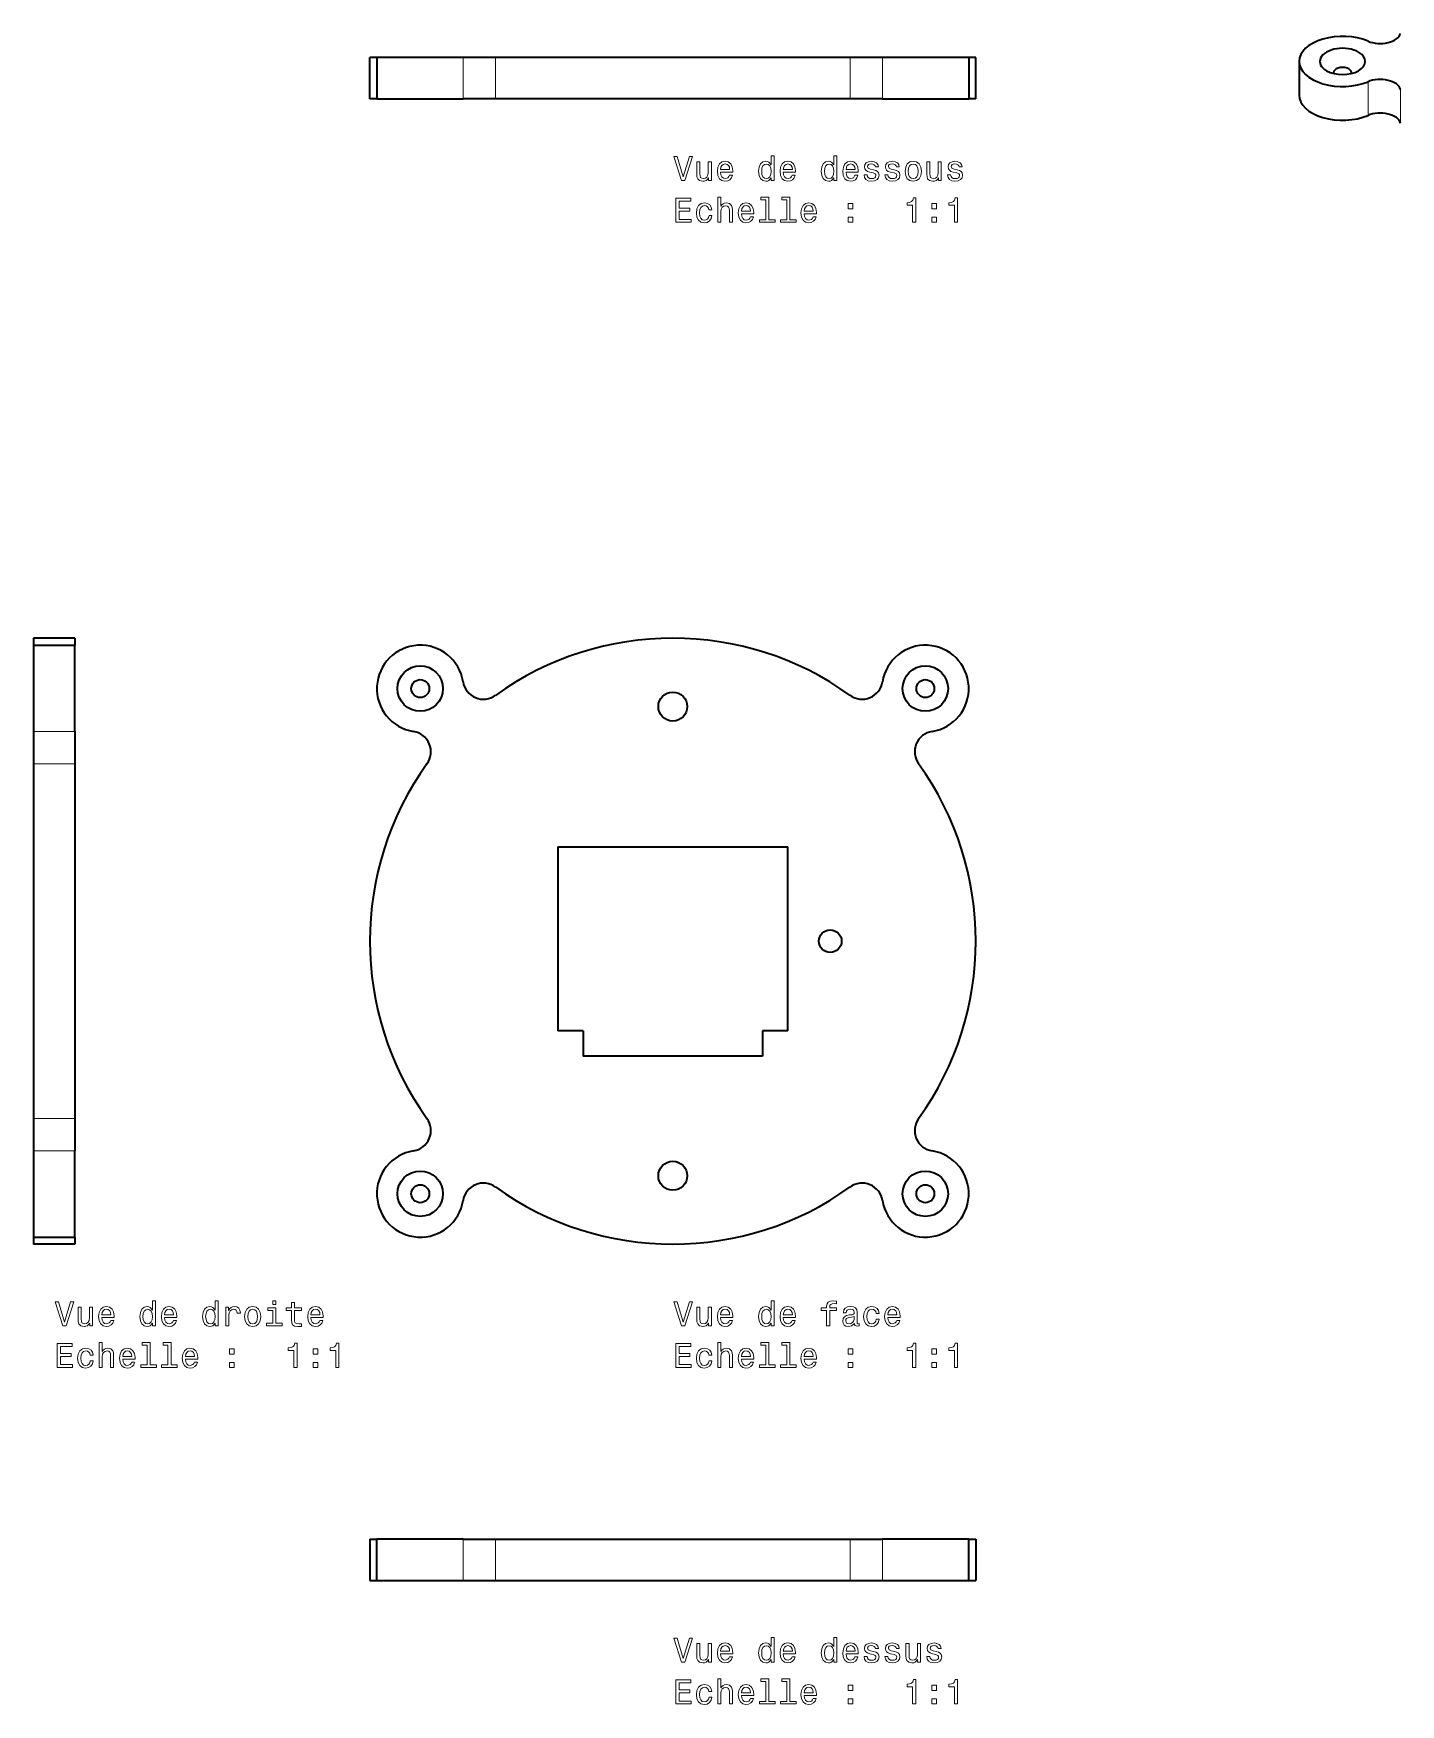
# Model space of a CAD drawing. Extents: x 502 to 938, y 310 to 582.
# Drawn here: x 501.7 to 700.2, y 309.7 to 552.3 of the extents above; entities that cross this region are included whole.
import ezdxf

# ---------------------------------------------------------------- set-up
doc = ezdxf.new("R2010")
doc.units = 0

msp = doc.modelspace()

# ---------------------------------------------------------------- linework, layer by layer
at = {"color": 7, "lineweight": 35, "ltscale": 0.025726}
for p, q in [((551.53, 548.78), (550.5, 548.78)), ((507.66, 377.53), (507.66, 376.5)), ((637.47, 333.66), (638.5, 333.66))]:
    msp.add_line(p, q, dxfattribs=at)
at = {"color": 7, "lineweight": 35, "ltscale": 0.15}
for p, q in [((550.5, 542.78), (550.5, 548.78)), ((551.53, 548.78), (551.53, 542.78)), ((637.47, 548.78), (637.47, 542.78)), ((638.5, 542.78), (638.5, 548.78)), ((507.66, 464.5), (501.66, 464.5)), ((501.66, 463.47), (507.66, 463.47)), ((501.66, 377.53), (507.66, 377.53)), ((507.66, 376.5), (501.66, 376.5)), ((550.5, 333.66), (550.5, 327.66)), ((551.53, 327.66), (551.53, 333.66)), ((637.47, 327.66), (637.47, 333.66)), ((638.5, 333.66), (638.5, 327.66))]:
    msp.add_line(p, q, dxfattribs=at)
at = {"color": 7, "lineweight": 35, "ltscale": 0.313062}
for p, q in [((564.05, 548.78), (551.53, 548.78)), ((637.47, 548.78), (624.95, 548.78)), ((551.53, 542.78), (564.05, 542.78)), ((624.95, 542.78), (637.47, 542.78)), ((501.66, 463.47), (501.66, 450.95)), ((507.66, 450.95), (507.66, 463.47)), ((501.66, 390.05), (501.66, 377.53)), ((507.66, 377.53), (507.66, 390.05)), ((564.05, 333.66), (551.53, 333.66)), ((637.47, 333.66), (624.95, 333.66)), ((551.53, 327.66), (564.05, 327.66)), ((624.95, 327.66), (637.47, 327.66))]:
    msp.add_line(p, q, dxfattribs=at)
at = {"color": 7, "lineweight": 13, "ltscale": 0.15}
for p, q in [((564.05, 542.78), (564.05, 548.78)), ((568.77, 542.78), (568.77, 548.78)), ((620.23, 548.78), (620.23, 542.78)), ((624.95, 548.78), (624.95, 542.78)), ((507.66, 450.95), (501.66, 450.95)), ((507.66, 446.23), (501.66, 446.23)), ((507.66, 394.77), (501.66, 394.77)), ((507.66, 390.05), (501.66, 390.05)), ((564.05, 327.66), (564.05, 333.66)), ((568.77, 327.66), (568.77, 333.66)), ((620.23, 333.66), (620.23, 327.66)), ((624.95, 333.66), (624.95, 327.66))]:
    msp.add_line(p, q, dxfattribs=at)
at = {"color": 7, "lineweight": 35, "ltscale": 0.117937}
for p, q in [((568.77, 548.78), (564.05, 548.78)), ((624.95, 548.78), (620.23, 548.78)), ((568.77, 542.78), (564.05, 542.78)), ((624.95, 542.78), (620.23, 542.78)), ((501.66, 450.95), (501.66, 446.23)), ((507.66, 450.95), (507.66, 446.23)), ((501.66, 394.77), (501.66, 390.05)), ((507.66, 394.77), (507.66, 390.05)), ((564.05, 333.66), (568.77, 333.66)), ((620.23, 333.66), (624.95, 333.66)), ((564.05, 327.66), (568.77, 327.66)), ((620.23, 327.66), (624.95, 327.66))]:
    msp.add_line(p, q, dxfattribs=at)
at = {"color": 7, "lineweight": 35}
for p, q in [((620.23, 548.78), (568.77, 548.78)), ((620.23, 542.78), (568.77, 542.78)), ((501.66, 446.23), (501.66, 420.5)), ((507.66, 446.23), (507.66, 420.5)), ((577.8, 434.2), (611.2, 434.2)), ((577.8, 434.2), (577.8, 407.5)), ((611.2, 407.5), (611.2, 434.2)), ((501.66, 420.5), (501.66, 394.77)), ((507.66, 420.5), (507.66, 394.77)), ((607.5, 403.8), (581.5, 403.8)), ((568.77, 333.66), (620.23, 333.66)), ((568.77, 327.66), (620.23, 327.66))]:
    msp.add_line(p, q, dxfattribs=at)
at = {"color": 7, "lineweight": 35, "ltscale": 0.025702}
for p, q in [((638.5, 548.78), (637.47, 548.78)), ((638.5, 542.78), (637.47, 542.78)), ((501.66, 464.5), (501.66, 463.47)), ((507.66, 464.5), (507.66, 463.47)), ((550.5, 333.66), (551.53, 333.66)), ((550.5, 327.66), (551.53, 327.66))]:
    msp.add_line(p, q, dxfattribs=at)
at = {"color": 7, "lineweight": 35, "ltscale": 0.122475}
msp.add_line((685.45, 548.23), (685.45, 543.33), dxfattribs=at)
at = {"color": 7, "lineweight": 13, "ltscale": 0.122475}
for p, q in [((695.45, 540.39), (695.45, 545.29)), ((700.17, 539.26), (700.17, 544.16))]:
    msp.add_line(p, q, dxfattribs=at)
at = {"color": 7, "lineweight": 35, "ltscale": 0.030038}
for p, q in [((551.7, 542.78), (550.5, 542.78)), ((501.66, 377.7), (501.66, 376.5)), ((637.3, 327.66), (638.5, 327.66))]:
    msp.add_line(p, q, dxfattribs=at)
at = {"color": 7, "lineweight": 35, "ltscale": 0.0925}
for p, q in [((581.5, 407.5), (577.8, 407.5)), ((581.5, 407.5), (581.5, 403.8)), ((611.2, 407.5), (607.5, 407.5)), ((607.5, 407.5), (607.5, 403.8))]:
    msp.add_line(p, q, dxfattribs=at)
at = {"color": 7, "lineweight": 13}
for points in [[(596.9, 534.43), (596.02, 531.45), (595.12, 534.43), (594.64, 534.43), (595.77, 530.92), (596.27, 530.92), (597.37, 534.43)], [(608.78, 531.34), (608.78, 530.92), (609.23, 530.92), (609.23, 534.54), (608.79, 534.54), (608.79, 533.22), (608.45, 533.6), (608.24, 533.69), (608.01, 533.73), (607.58, 533.63), (607.24, 533.34), (607.03, 532.89), (606.95, 532.28), (607.03, 531.67), (607.24, 531.21), (607.58, 530.92), (608.01, 530.83), (608.24, 530.86), (608.45, 530.95)], [(617.89, 531.34), (617.89, 530.92), (618.33, 530.92), (618.33, 534.54), (617.9, 534.54), (617.9, 533.22), (617.56, 533.6), (617.35, 533.69), (617.11, 533.73), (616.69, 533.63), (616.35, 533.34), (616.14, 532.89), (616.06, 532.28), (616.14, 531.67), (616.35, 531.21), (616.69, 530.92), (617.11, 530.83), (617.35, 530.86), (617.56, 530.95)], [(600.1, 533.63), (599.65, 533.63), (599.65, 532.07), (599.6, 531.7), (599.46, 531.44), (599.23, 531.28), (598.93, 531.23), (598.7, 531.27), (598.54, 531.39), (598.46, 531.6), (598.44, 531.89), (598.44, 533.63), (597.99, 533.63), (597.99, 531.85), (598.01, 531.49), (598.11, 531.19), (598.4, 530.92), (598.87, 530.83), (599.12, 530.86), (599.34, 530.95), (599.52, 531.11), (599.67, 531.34), (599.67, 530.92), (600.1, 530.92)], [(601.43, 532.15), (603.21, 532.15), (603.21, 532.35), (603.13, 532.93), (602.91, 533.37), (602.56, 533.63), (602.09, 533.73), (601.63, 533.63), (601.28, 533.34), (601.05, 532.88), (600.97, 532.28), (601.05, 531.66), (601.27, 531.2), (601.62, 530.92), (602.07, 530.83), (602.47, 530.89), (602.79, 531.06), (603.03, 531.34), (603.16, 531.7), (602.73, 531.7), (602.63, 531.5), (602.5, 531.35), (602.13, 531.22), (601.84, 531.28), (601.63, 531.46), (601.48, 531.74), (601.43, 532.13)], [(601.43, 532.52), (601.49, 532.87), (601.63, 533.13), (601.83, 533.28), (602.11, 533.34), (602.37, 533.28), (602.58, 533.13), (602.71, 532.87), (602.75, 532.52)], [(608.08, 533.33), (608.37, 533.26), (608.6, 533.06), (608.73, 532.73), (608.78, 532.28), (608.73, 531.82), (608.6, 531.49), (608.37, 531.29), (608.08, 531.22), (607.8, 531.29), (607.59, 531.49), (607.45, 531.82), (607.41, 532.28), (607.45, 532.73), (607.59, 533.06), (607.8, 533.26)], [(610.54, 532.15), (612.32, 532.15), (612.32, 532.35), (612.24, 532.93), (612.02, 533.37), (611.67, 533.63), (611.2, 533.73), (610.74, 533.63), (610.39, 533.34), (610.16, 532.88), (610.08, 532.28), (610.15, 531.66), (610.38, 531.2), (610.73, 530.92), (611.18, 530.83), (611.58, 530.89), (611.9, 531.06), (612.14, 531.34), (612.27, 531.7), (611.83, 531.7), (611.74, 531.5), (611.61, 531.35), (611.24, 531.22), (610.95, 531.28), (610.73, 531.46), (610.59, 531.74), (610.54, 532.13)], [(610.54, 532.52), (610.6, 532.87), (610.73, 533.13), (610.94, 533.28), (611.21, 533.34), (611.48, 533.28), (611.69, 533.13), (611.81, 532.87), (611.86, 532.52)], [(617.19, 533.33), (617.48, 533.26), (617.7, 533.06), (617.84, 532.73), (617.89, 532.28), (617.84, 531.82), (617.7, 531.49), (617.48, 531.29), (617.19, 531.22), (616.91, 531.29), (616.7, 531.49), (616.56, 531.82), (616.51, 532.28), (616.56, 532.73), (616.7, 533.06), (616.91, 533.26)], [(619.65, 532.15), (621.43, 532.15), (621.43, 532.35), (621.35, 532.93), (621.13, 533.37), (620.78, 533.63), (620.31, 533.73), (619.85, 533.63), (619.49, 533.34), (619.27, 532.88), (619.19, 532.28), (619.26, 531.66), (619.49, 531.2), (619.84, 530.92), (620.29, 530.83), (620.68, 530.89), (621.01, 531.06), (621.24, 531.34), (621.38, 531.7), (620.94, 531.7), (620.85, 531.5), (620.72, 531.35), (620.35, 531.22), (620.06, 531.28), (619.84, 531.46), (619.7, 531.74), (619.65, 532.13)], [(619.65, 532.52), (619.71, 532.87), (619.84, 533.13), (620.05, 533.28), (620.32, 533.34), (620.59, 533.28), (620.8, 533.13), (620.92, 532.87), (620.97, 532.52)], [(623.62, 532.5), (623.2, 532.6), (622.88, 532.72), (622.77, 532.95), (622.8, 533.12), (622.91, 533.24), (623.08, 533.32), (623.33, 533.35), (623.56, 533.32), (623.75, 533.23), (623.87, 533.09), (623.92, 532.91), (624.36, 532.91), (624.36, 532.92), (624.28, 533.25), (624.07, 533.5), (623.75, 533.67), (623.33, 533.73), (622.9, 533.67), (622.59, 533.5), (622.39, 533.25), (622.33, 532.94), (622.37, 532.64), (622.52, 532.42), (622.75, 532.27), (623.09, 532.17), (623.58, 532.05), (623.88, 531.92), (623.96, 531.82), (623.99, 531.67), (623.95, 531.48), (623.83, 531.34), (623.63, 531.25), (623.37, 531.22), (623.09, 531.25), (622.89, 531.36), (622.75, 531.53), (622.7, 531.76), (622.27, 531.76), (622.34, 531.36), (622.55, 531.07), (622.87, 530.89), (623.33, 530.83), (623.8, 530.89), (624.15, 531.07), (624.36, 531.35), (624.44, 531.72), (624.38, 532.04), (624.22, 532.25), (623.97, 532.39)], [(626.66, 532.5), (626.23, 532.6), (625.91, 532.72), (625.81, 532.95), (625.84, 533.12), (625.94, 533.24), (626.12, 533.32), (626.36, 533.35), (626.6, 533.32), (626.79, 533.23), (626.91, 533.09), (626.96, 532.91), (627.39, 532.91), (627.39, 532.92), (627.32, 533.25), (627.11, 533.5), (626.79, 533.67), (626.36, 533.73), (625.93, 533.67), (625.62, 533.5), (625.43, 533.25), (625.36, 532.94), (625.41, 532.64), (625.55, 532.42), (625.78, 532.27), (626.12, 532.17), (626.62, 532.05), (626.92, 531.92), (627, 531.82), (627.03, 531.67), (626.98, 531.48), (626.86, 531.34), (626.67, 531.25), (626.4, 531.22), (626.13, 531.25), (625.92, 531.36), (625.79, 531.53), (625.73, 531.76), (625.3, 531.76), (625.37, 531.36), (625.58, 531.07), (625.91, 530.89), (626.36, 530.83), (626.84, 530.89), (627.19, 531.07), (627.4, 531.35), (627.47, 531.72), (627.42, 532.04), (627.26, 532.25), (627, 532.39)], [(628.24, 532.27), (628.32, 531.66), (628.55, 531.2), (628.92, 530.92), (629.41, 530.83), (629.9, 530.92), (630.27, 531.2), (630.5, 531.65), (630.59, 532.27), (630.5, 532.89), (630.27, 533.35), (629.9, 533.63), (629.41, 533.73), (628.92, 533.63), (628.55, 533.34), (628.32, 532.89)], [(628.69, 532.28), (628.74, 532.73), (628.88, 533.06), (629.11, 533.26), (629.41, 533.33), (629.72, 533.26), (629.94, 533.07), (630.09, 532.73), (630.14, 532.28), (630.09, 531.82), (629.94, 531.49), (629.72, 531.29), (629.41, 531.22), (629.11, 531.29), (628.88, 531.49), (628.74, 531.82)], [(633.49, 533.63), (633.05, 533.63), (633.05, 532.07), (633, 531.7), (632.85, 531.44), (632.63, 531.28), (632.33, 531.23), (632.09, 531.27), (631.94, 531.39), (631.86, 531.6), (631.84, 531.89), (631.84, 533.63), (631.39, 533.63), (631.39, 531.85), (631.41, 531.49), (631.5, 531.19), (631.79, 530.92), (632.26, 530.83), (632.52, 530.86), (632.73, 530.95), (632.92, 531.11), (633.07, 531.34), (633.07, 530.92), (633.49, 530.92)], [(635.77, 532.5), (635.34, 532.6), (635.02, 532.72), (634.92, 532.95), (634.95, 533.12), (635.05, 533.24), (635.22, 533.32), (635.47, 533.35), (635.71, 533.32), (635.89, 533.23), (636.02, 533.09), (636.07, 532.91), (636.5, 532.91), (636.5, 532.92), (636.42, 533.25), (636.22, 533.5), (635.89, 533.67), (635.47, 533.73), (635.04, 533.67), (634.73, 533.5), (634.53, 533.25), (634.47, 532.94), (634.52, 532.64), (634.66, 532.42), (634.89, 532.27), (635.23, 532.17), (635.72, 532.05), (636.03, 531.92), (636.11, 531.82), (636.14, 531.67), (636.09, 531.48), (635.97, 531.34), (635.77, 531.25), (635.51, 531.22), (635.23, 531.25), (635.03, 531.36), (634.9, 531.53), (634.84, 531.76), (634.41, 531.76), (634.48, 531.36), (634.69, 531.07), (635.02, 530.89), (635.47, 530.83), (635.95, 530.89), (636.29, 531.07), (636.51, 531.35), (636.58, 531.72), (636.53, 532.04), (636.37, 532.25), (636.11, 532.39)], [(594.96, 524.88), (597.18, 524.88), (597.18, 525.3), (595.42, 525.3), (595.42, 526.48), (596.99, 526.48), (596.99, 526.9), (595.42, 526.9), (595.42, 527.95), (597.14, 527.95), (597.14, 528.38), (594.96, 528.38)], [(599.73, 526.69), (600.17, 526.69), (600.08, 527.09), (599.87, 527.41), (599.53, 527.6), (599.09, 527.68), (598.61, 527.58), (598.24, 527.3), (598.01, 526.84), (597.92, 526.22), (598, 525.61), (598.23, 525.16), (598.59, 524.88), (599.07, 524.78), (599.51, 524.85), (599.85, 525.07), (600.08, 525.4), (600.18, 525.84), (599.76, 525.84), (599.68, 525.56), (599.54, 525.35), (599.34, 525.22), (599.09, 525.18), (598.78, 525.24), (598.56, 525.45), (598.42, 525.77), (598.38, 526.24), (598.42, 526.69), (598.56, 527.02), (598.79, 527.22), (599.09, 527.29), (599.35, 527.25), (599.55, 527.13), (599.68, 526.94)], [(601.05, 524.88), (601.49, 524.88), (601.49, 526.44), (601.54, 526.8), (601.68, 527.06), (601.91, 527.22), (602.21, 527.28), (602.45, 527.23), (602.6, 527.09), (602.68, 526.87), (602.71, 526.56), (602.71, 524.88), (603.15, 524.88), (603.15, 526.66), (603.13, 527.01), (603.04, 527.31), (602.74, 527.58), (602.28, 527.68), (602.02, 527.64), (601.81, 527.55), (601.63, 527.4), (601.49, 527.19), (601.49, 528.5), (601.05, 528.5)], [(604.47, 526.1), (606.25, 526.1), (606.25, 526.31), (606.17, 526.89), (605.95, 527.32), (605.6, 527.58), (605.13, 527.68), (604.67, 527.58), (604.31, 527.3), (604.09, 526.84), (604.01, 526.23), (604.08, 525.61), (604.31, 525.16), (604.66, 524.88), (605.11, 524.78), (605.5, 524.84), (605.83, 525.02), (606.06, 525.29), (606.2, 525.65), (605.76, 525.65), (605.67, 525.45), (605.54, 525.3), (605.17, 525.18), (604.88, 525.23), (604.66, 525.41), (604.52, 525.7), (604.47, 526.09)], [(604.47, 526.47), (604.53, 526.82), (604.66, 527.08), (604.87, 527.24), (605.14, 527.29), (605.41, 527.24), (605.62, 527.08), (605.74, 526.82), (605.79, 526.47)], [(608, 528.12), (608, 525.25), (607.09, 525.25), (607.09, 524.88), (609.35, 524.88), (609.35, 525.25), (608.44, 525.25), (608.44, 528.5), (607.3, 528.5), (607.3, 528.12)], [(611.04, 528.12), (611.04, 525.25), (610.12, 525.25), (610.12, 524.88), (612.39, 524.88), (612.39, 525.25), (611.48, 525.25), (611.48, 528.5), (610.34, 528.5), (610.34, 528.12)], [(613.58, 526.1), (615.35, 526.1), (615.36, 526.31), (615.28, 526.89), (615.06, 527.32), (614.7, 527.58), (614.23, 527.68), (613.78, 527.58), (613.42, 527.3), (613.2, 526.84), (613.11, 526.23), (613.19, 525.61), (613.42, 525.16), (613.77, 524.88), (614.22, 524.78), (614.61, 524.84), (614.94, 525.02), (615.17, 525.29), (615.31, 525.65), (614.87, 525.65), (614.78, 525.45), (614.65, 525.3), (614.27, 525.18), (613.99, 525.23), (613.77, 525.41), (613.63, 525.7), (613.58, 526.09)], [(613.58, 526.47), (613.63, 526.82), (613.77, 527.08), (613.98, 527.24), (614.25, 527.29), (614.52, 527.24), (614.72, 527.08), (614.85, 526.82), (614.89, 526.47)], [(619.96, 526.83), (620.65, 526.83), (620.65, 527.58), (619.96, 527.58)], [(629.32, 524.88), (629.78, 524.88), (629.78, 528.4), (629.44, 528.4), (629.35, 528.09), (629.17, 527.89), (628.89, 527.76), (628.51, 527.72), (628.51, 527.37), (629.32, 527.37)], [(632.1, 526.83), (632.8, 526.83), (632.8, 527.58), (632.1, 527.58)], [(635.4, 524.88), (635.85, 524.88), (635.85, 528.4), (635.51, 528.4), (635.42, 528.09), (635.24, 527.89), (634.96, 527.76), (634.58, 527.72), (634.58, 527.37), (635.4, 527.37)], [(619.96, 524.88), (620.65, 524.88), (620.65, 525.63), (619.96, 525.63)], [(632.1, 524.88), (632.8, 524.88), (632.8, 525.63), (632.1, 525.63)], [(507.06, 368.15), (506.18, 365.17), (505.28, 368.15), (504.8, 368.15), (505.93, 364.64), (506.43, 364.64), (507.53, 368.15)], [(510.26, 367.35), (509.81, 367.35), (509.81, 365.79), (509.76, 365.43), (509.62, 365.16), (509.39, 365), (509.09, 364.95), (508.86, 364.99), (508.7, 365.11), (508.62, 365.32), (508.6, 365.61), (508.6, 367.35), (508.15, 367.35), (508.15, 365.57), (508.17, 365.21), (508.27, 364.92), (508.56, 364.64), (509.03, 364.55), (509.28, 364.58), (509.5, 364.67), (509.68, 364.83), (509.83, 365.06), (509.83, 364.64), (510.26, 364.64)], [(511.59, 365.87), (513.37, 365.87), (513.37, 366.08), (513.29, 366.66), (513.07, 367.09), (512.72, 367.35), (512.25, 367.45), (511.79, 367.35), (511.44, 367.06), (511.21, 366.61), (511.13, 366), (511.21, 365.38), (511.43, 364.93), (511.78, 364.64), (512.23, 364.55), (512.63, 364.61), (512.95, 364.78), (513.19, 365.06), (513.32, 365.42), (512.89, 365.42), (512.79, 365.22), (512.66, 365.07), (512.29, 364.95), (512, 365), (511.79, 365.18), (511.64, 365.47), (511.59, 365.85)], [(511.59, 366.24), (511.65, 366.59), (511.79, 366.85), (511.99, 367), (512.27, 367.06), (512.53, 367), (512.74, 366.85), (512.87, 366.59), (512.91, 366.24)], [(518.94, 365.06), (518.94, 364.64), (519.39, 364.64), (519.39, 368.26), (518.95, 368.26), (518.95, 366.94), (518.61, 367.32), (518.4, 367.41), (518.17, 367.45), (517.74, 367.35), (517.4, 367.06), (517.19, 366.61), (517.11, 366), (517.19, 365.39), (517.4, 364.93), (517.74, 364.64), (518.17, 364.55), (518.4, 364.58), (518.61, 364.67)], [(518.24, 367.05), (518.53, 366.98), (518.76, 366.78), (518.89, 366.45), (518.94, 366), (518.89, 365.54), (518.76, 365.21), (518.53, 365.01), (518.24, 364.95), (517.96, 365.01), (517.75, 365.21), (517.61, 365.55), (517.57, 366), (517.61, 366.45), (517.75, 366.78), (517.96, 366.98)], [(520.7, 365.87), (522.48, 365.87), (522.48, 366.08), (522.4, 366.66), (522.18, 367.09), (521.83, 367.35), (521.36, 367.45), (520.9, 367.35), (520.55, 367.06), (520.32, 366.61), (520.24, 366), (520.31, 365.38), (520.54, 364.93), (520.89, 364.64), (521.34, 364.55), (521.74, 364.61), (522.06, 364.78), (522.3, 365.06), (522.43, 365.42), (521.99, 365.42), (521.9, 365.22), (521.77, 365.07), (521.4, 364.95), (521.11, 365), (520.89, 365.18), (520.75, 365.47), (520.7, 365.85)], [(520.7, 366.24), (520.76, 366.59), (520.89, 366.85), (521.1, 367), (521.37, 367.06), (521.64, 367), (521.85, 366.85), (521.97, 366.59), (522.02, 366.24)], [(528.05, 365.06), (528.05, 364.64), (528.49, 364.64), (528.49, 368.26), (528.06, 368.26), (528.06, 366.94), (527.72, 367.32), (527.51, 367.41), (527.27, 367.45), (526.85, 367.35), (526.51, 367.06), (526.3, 366.61), (526.22, 366), (526.3, 365.39), (526.51, 364.93), (526.85, 364.64), (527.27, 364.55), (527.51, 364.58), (527.72, 364.67)], [(527.35, 367.05), (527.64, 366.98), (527.86, 366.78), (527.99, 366.45), (528.05, 366), (527.99, 365.54), (527.86, 365.21), (527.64, 365.01), (527.35, 364.95), (527.07, 365.01), (526.86, 365.21), (526.72, 365.55), (526.67, 366), (526.72, 366.45), (526.86, 366.78), (527.07, 366.98)], [(529.59, 364.64), (530.03, 364.64), (530.03, 366.19), (530.08, 366.56), (530.21, 366.83), (530.44, 366.99), (530.73, 367.05), (530.96, 367.01), (531.12, 366.91), (531.22, 366.74), (531.26, 366.51), (531.71, 366.51), (531.65, 366.92), (531.48, 367.21), (531.2, 367.39), (530.82, 367.45), (530.57, 367.41), (530.35, 367.31), (530.15, 367.13), (529.99, 366.9), (529.99, 367.35), (529.59, 367.35)], [(532.33, 365.99), (532.41, 365.38), (532.64, 364.93), (533.01, 364.64), (533.5, 364.55), (533.99, 364.64), (534.36, 364.92), (534.59, 365.37), (534.68, 365.99), (534.59, 366.61), (534.36, 367.07), (533.99, 367.35), (533.5, 367.45), (533.01, 367.35), (532.64, 367.06), (532.41, 366.61)], [(532.78, 366), (532.83, 366.45), (532.97, 366.78), (533.19, 366.98), (533.5, 367.05), (533.8, 366.98), (534.03, 366.79), (534.17, 366.45), (534.22, 366), (534.17, 365.54), (534.03, 365.21), (533.8, 365.01), (533.5, 364.94), (533.19, 365.01), (532.97, 365.21), (532.83, 365.54)], [(536.85, 365.02), (536.85, 367.26), (535.71, 367.26), (535.71, 366.88), (536.41, 366.88), (536.41, 365.02), (535.5, 365.02), (535.5, 364.64), (537.77, 364.64), (537.77, 365.02)], [(536.87, 368.26), (536.4, 368.26), (536.4, 367.76), (536.87, 367.76)], [(539.13, 366.88), (539.13, 365.53), (539.16, 365.09), (539.3, 364.78), (539.58, 364.61), (540.06, 364.55), (540.58, 364.57), (540.58, 364.96), (540.2, 364.93), (539.85, 364.97), (539.67, 365.09), (539.58, 365.3), (539.57, 365.6), (539.57, 366.88), (540.58, 366.88), (540.58, 367.26), (539.57, 367.26), (539.57, 368.05), (539.13, 368.05), (539.13, 367.26), (538.36, 367.26), (538.36, 366.88)], [(541.95, 365.87), (543.73, 365.87), (543.73, 366.08), (543.65, 366.66), (543.43, 367.09), (543.08, 367.35), (542.61, 367.45), (542.15, 367.35), (541.8, 367.06), (541.57, 366.61), (541.49, 366), (541.57, 365.38), (541.79, 364.93), (542.14, 364.64), (542.6, 364.55), (542.99, 364.61), (543.31, 364.78), (543.55, 365.06), (543.68, 365.42), (543.25, 365.42), (543.15, 365.22), (543.02, 365.07), (542.65, 364.95), (542.36, 365), (542.15, 365.18), (542.01, 365.47), (541.95, 365.85)], [(541.95, 366.24), (542.01, 366.59), (542.15, 366.85), (542.35, 367), (542.63, 367.06), (542.89, 367), (543.1, 366.85), (543.23, 366.59), (543.27, 366.24)], [(596.9, 368.15), (596.02, 365.17), (595.12, 368.15), (594.64, 368.15), (595.77, 364.64), (596.27, 364.64), (597.37, 368.15)], [(600.1, 367.35), (599.65, 367.35), (599.65, 365.79), (599.6, 365.43), (599.46, 365.16), (599.23, 365), (598.93, 364.95), (598.7, 364.99), (598.54, 365.11), (598.46, 365.32), (598.44, 365.61), (598.44, 367.35), (597.99, 367.35), (597.99, 365.57), (598.01, 365.21), (598.11, 364.92), (598.4, 364.64), (598.87, 364.55), (599.12, 364.58), (599.34, 364.67), (599.52, 364.83), (599.67, 365.06), (599.67, 364.64), (600.1, 364.64)], [(601.43, 365.87), (603.21, 365.87), (603.21, 366.08), (603.13, 366.66), (602.91, 367.09), (602.56, 367.35), (602.09, 367.45), (601.63, 367.35), (601.28, 367.06), (601.05, 366.61), (600.97, 366), (601.05, 365.38), (601.27, 364.93), (601.62, 364.64), (602.07, 364.55), (602.47, 364.61), (602.79, 364.78), (603.03, 365.06), (603.16, 365.42), (602.73, 365.42), (602.63, 365.22), (602.5, 365.07), (602.13, 364.95), (601.84, 365), (601.63, 365.18), (601.48, 365.47), (601.43, 365.85)], [(601.43, 366.24), (601.49, 366.59), (601.63, 366.85), (601.83, 367), (602.11, 367.06), (602.37, 367), (602.58, 366.85), (602.71, 366.59), (602.75, 366.24)], [(608.78, 365.06), (608.78, 364.64), (609.23, 364.64), (609.23, 368.26), (608.79, 368.26), (608.79, 366.94), (608.45, 367.32), (608.24, 367.41), (608.01, 367.45), (607.58, 367.35), (607.24, 367.06), (607.03, 366.61), (606.95, 366), (607.03, 365.39), (607.24, 364.93), (607.58, 364.64), (608.01, 364.55), (608.24, 364.58), (608.45, 364.67)], [(608.08, 367.05), (608.37, 366.98), (608.6, 366.78), (608.73, 366.45), (608.78, 366), (608.73, 365.54), (608.6, 365.21), (608.37, 365.01), (608.08, 364.95), (607.8, 365.01), (607.59, 365.21), (607.45, 365.55), (607.41, 366), (607.45, 366.45), (607.59, 366.78), (607.8, 366.98)], [(610.54, 365.87), (612.32, 365.87), (612.32, 366.08), (612.24, 366.66), (612.02, 367.09), (611.67, 367.35), (611.2, 367.45), (610.74, 367.35), (610.39, 367.06), (610.16, 366.61), (610.08, 366), (610.15, 365.38), (610.38, 364.93), (610.73, 364.64), (611.18, 364.55), (611.58, 364.61), (611.9, 364.78), (612.14, 365.06), (612.27, 365.42), (611.83, 365.42), (611.74, 365.22), (611.61, 365.07), (611.24, 364.95), (610.95, 365), (610.73, 365.18), (610.59, 365.47), (610.54, 365.85)], [(610.54, 366.24), (610.6, 366.59), (610.73, 366.85), (610.94, 367), (611.21, 367.06), (611.48, 367), (611.69, 366.85), (611.81, 366.59), (611.86, 366.24)], [(616.84, 366.88), (616.84, 364.64), (617.29, 364.64), (617.29, 366.88), (618.29, 366.88), (618.29, 367.26), (617.29, 367.26), (617.29, 367.43), (617.32, 367.63), (617.44, 367.77), (617.63, 367.85), (617.92, 367.88), (618.29, 367.86), (618.29, 368.24), (617.81, 368.26), (617.38, 368.22), (617.08, 368.08), (616.9, 367.85), (616.84, 367.51), (616.84, 367.26), (616.03, 367.26), (616.03, 366.88)], [(620.87, 365), (620.87, 364.98), (620.9, 364.81), (620.97, 364.69), (621.29, 364.59), (621.54, 364.63), (621.54, 364.98), (621.43, 364.96), (621.29, 365.03), (621.26, 365.23), (621.26, 366.63), (621.2, 366.99), (621.03, 367.24), (620.72, 367.39), (620.29, 367.45), (619.86, 367.39), (619.55, 367.22), (619.35, 366.95), (619.29, 366.6), (619.29, 366.56), (619.69, 366.56), (619.72, 366.78), (619.83, 366.93), (620.01, 367.02), (620.27, 367.05), (620.52, 367.03), (620.69, 366.95), (620.8, 366.82), (620.84, 366.64), (620.82, 366.43), (620.73, 366.32), (620.53, 366.27), (620.15, 366.23), (619.72, 366.14), (619.41, 365.98), (619.23, 365.73), (619.18, 365.35), (619.23, 365.02), (619.38, 364.77), (619.64, 364.62), (619.98, 364.56), (620.45, 364.67)], [(624.02, 366.45), (624.46, 366.45), (624.37, 366.86), (624.15, 367.18), (623.82, 367.37), (623.38, 367.45), (622.89, 367.35), (622.53, 367.06), (622.29, 366.61), (622.21, 365.99), (622.29, 365.38), (622.52, 364.93), (622.87, 364.64), (623.36, 364.55), (623.8, 364.62), (624.13, 364.84), (624.37, 365.17), (624.47, 365.61), (624.04, 365.61), (623.97, 365.33), (623.83, 365.12), (623.62, 364.99), (623.38, 364.95), (623.07, 365.01), (622.85, 365.21), (622.71, 365.54), (622.67, 366.01), (622.71, 366.46), (622.85, 366.79), (623.08, 366.99), (623.38, 367.06), (623.64, 367.01), (623.84, 366.9), (623.97, 366.71)], [(625.72, 365.87), (627.5, 365.87), (627.5, 366.08), (627.42, 366.66), (627.2, 367.09), (626.85, 367.35), (626.38, 367.45), (625.92, 367.35), (625.57, 367.06), (625.34, 366.61), (625.26, 366), (625.33, 365.38), (625.56, 364.93), (625.91, 364.64), (626.36, 364.55), (626.76, 364.61), (627.08, 364.78), (627.32, 365.06), (627.45, 365.42), (627.01, 365.42), (626.92, 365.22), (626.79, 365.07), (626.42, 364.95), (626.13, 365), (625.91, 365.18), (625.77, 365.47), (625.72, 365.85)], [(625.72, 366.24), (625.78, 366.59), (625.91, 366.85), (626.12, 367), (626.39, 367.06), (626.66, 367), (626.87, 366.85), (626.99, 366.59), (627.04, 366.24)], [(620.82, 365.59), (620.76, 365.33), (620.6, 365.13), (620.36, 365), (620.06, 364.95), (619.87, 364.98), (619.73, 365.06), (619.65, 365.2), (619.62, 365.39), (619.64, 365.57), (619.72, 365.7), (620.04, 365.84), (620.45, 365.9), (620.82, 366.02)], [(505.12, 358.6), (507.34, 358.6), (507.34, 359.02), (505.58, 359.02), (505.58, 360.21), (507.15, 360.21), (507.15, 360.62), (505.58, 360.62), (505.58, 361.67), (507.3, 361.67), (507.3, 362.1), (505.12, 362.1)], [(511.21, 358.6), (511.65, 358.6), (511.65, 360.16), (511.7, 360.52), (511.84, 360.78), (512.07, 360.94), (512.37, 361), (512.61, 360.95), (512.76, 360.82), (512.84, 360.59), (512.87, 360.29), (512.87, 358.6), (513.31, 358.6), (513.31, 360.38), (513.29, 360.73), (513.2, 361.03), (512.9, 361.3), (512.44, 361.4), (512.18, 361.37), (511.97, 361.27), (511.79, 361.12), (511.65, 360.91), (511.65, 362.22), (511.21, 362.22)], [(518.16, 361.84), (518.16, 358.97), (517.25, 358.97), (517.25, 358.6), (519.51, 358.6), (519.51, 358.97), (518.6, 358.97), (518.6, 362.22), (517.46, 362.22), (517.46, 361.84)], [(521.2, 361.84), (521.2, 358.97), (520.28, 358.97), (520.28, 358.6), (522.55, 358.6), (522.55, 358.97), (521.64, 358.97), (521.64, 362.22), (520.5, 362.22), (520.5, 361.84)], [(539.48, 358.6), (539.94, 358.6), (539.94, 362.12), (539.6, 362.12), (539.51, 361.81), (539.33, 361.61), (539.05, 361.49), (538.67, 361.45), (538.67, 361.09), (539.48, 361.09)], [(545.56, 358.6), (546.01, 358.6), (546.01, 362.12), (545.67, 362.12), (545.58, 361.81), (545.4, 361.61), (545.12, 361.49), (544.74, 361.45), (544.74, 361.09), (545.56, 361.09)], [(594.96, 358.6), (597.18, 358.6), (597.18, 359.02), (595.42, 359.02), (595.42, 360.21), (596.99, 360.21), (596.99, 360.62), (595.42, 360.62), (595.42, 361.67), (597.14, 361.67), (597.14, 362.1), (594.96, 362.1)], [(601.05, 358.6), (601.49, 358.6), (601.49, 360.16), (601.54, 360.52), (601.68, 360.78), (601.91, 360.94), (602.21, 361), (602.45, 360.95), (602.6, 360.82), (602.68, 360.59), (602.71, 360.29), (602.71, 358.6), (603.15, 358.6), (603.15, 360.38), (603.13, 360.73), (603.04, 361.03), (602.74, 361.3), (602.28, 361.4), (602.02, 361.37), (601.81, 361.27), (601.63, 361.12), (601.49, 360.91), (601.49, 362.22), (601.05, 362.22)], [(608, 361.84), (608, 358.97), (607.09, 358.97), (607.09, 358.6), (609.35, 358.6), (609.35, 358.97), (608.44, 358.97), (608.44, 362.22), (607.3, 362.22), (607.3, 361.84)], [(611.04, 361.84), (611.04, 358.97), (610.12, 358.97), (610.12, 358.6), (612.39, 358.6), (612.39, 358.97), (611.48, 358.97), (611.48, 362.22), (610.34, 362.22), (610.34, 361.84)], [(629.32, 358.6), (629.78, 358.6), (629.78, 362.12), (629.44, 362.12), (629.35, 361.81), (629.17, 361.61), (628.89, 361.49), (628.51, 361.45), (628.51, 361.09), (629.32, 361.09)], [(635.4, 358.6), (635.85, 358.6), (635.85, 362.12), (635.51, 362.12), (635.42, 361.81), (635.24, 361.61), (634.96, 361.49), (634.58, 361.45), (634.58, 361.09), (635.4, 361.09)], [(509.89, 360.41), (510.33, 360.41), (510.24, 360.81), (510.03, 361.13), (509.69, 361.32), (509.25, 361.4), (508.77, 361.3), (508.4, 361.02), (508.17, 360.56), (508.08, 359.94), (508.16, 359.33), (508.39, 358.88), (508.75, 358.6), (509.23, 358.5), (509.67, 358.58), (510.01, 358.79), (510.24, 359.12), (510.34, 359.56), (509.92, 359.56), (509.84, 359.28), (509.7, 359.07), (509.5, 358.94), (509.25, 358.9), (508.94, 358.96), (508.72, 359.17), (508.58, 359.49), (508.54, 359.96), (508.58, 360.41), (508.72, 360.74), (508.95, 360.94), (509.25, 361.01), (509.51, 360.97), (509.71, 360.85), (509.84, 360.66)], [(514.63, 359.82), (516.41, 359.82), (516.41, 360.03), (516.33, 360.61), (516.11, 361.04), (515.76, 361.3), (515.29, 361.4), (514.83, 361.3), (514.47, 361.02), (514.25, 360.56), (514.17, 359.95), (514.24, 359.33), (514.47, 358.88), (514.82, 358.6), (515.27, 358.5), (515.66, 358.57), (515.99, 358.74), (516.22, 359.01), (516.36, 359.37), (515.92, 359.37), (515.83, 359.17), (515.7, 359.02), (515.33, 358.9), (515.04, 358.95), (514.82, 359.13), (514.68, 359.42), (514.63, 359.81)], [(514.63, 360.2), (514.69, 360.54), (514.82, 360.8), (515.03, 360.96), (515.3, 361.01), (515.57, 360.96), (515.78, 360.8), (515.9, 360.54), (515.95, 360.2)], [(523.74, 359.82), (525.51, 359.82), (525.52, 360.03), (525.44, 360.61), (525.22, 361.04), (524.86, 361.3), (524.39, 361.4), (523.94, 361.3), (523.58, 361.02), (523.36, 360.56), (523.27, 359.95), (523.35, 359.33), (523.58, 358.88), (523.93, 358.6), (524.38, 358.5), (524.77, 358.57), (525.1, 358.74), (525.33, 359.01), (525.47, 359.37), (525.03, 359.37), (524.94, 359.17), (524.81, 359.02), (524.43, 358.9), (524.15, 358.95), (523.93, 359.13), (523.79, 359.42), (523.74, 359.81)], [(523.74, 360.2), (523.79, 360.54), (523.93, 360.8), (524.14, 360.96), (524.41, 361.01), (524.68, 360.96), (524.88, 360.8), (525.01, 360.54), (525.05, 360.2)], [(530.12, 360.55), (530.81, 360.55), (530.81, 361.3), (530.12, 361.3)], [(530.12, 358.6), (530.81, 358.6), (530.81, 359.35), (530.12, 359.35)], [(542.26, 360.55), (542.96, 360.55), (542.96, 361.3), (542.26, 361.3)], [(542.26, 358.6), (542.96, 358.6), (542.96, 359.35), (542.26, 359.35)], [(599.73, 360.41), (600.17, 360.41), (600.08, 360.81), (599.87, 361.13), (599.53, 361.32), (599.09, 361.4), (598.61, 361.3), (598.24, 361.02), (598.01, 360.56), (597.92, 359.94), (598, 359.33), (598.23, 358.88), (598.59, 358.6), (599.07, 358.5), (599.51, 358.58), (599.85, 358.79), (600.08, 359.12), (600.18, 359.56), (599.76, 359.56), (599.68, 359.28), (599.54, 359.07), (599.34, 358.94), (599.09, 358.9), (598.78, 358.96), (598.56, 359.17), (598.42, 359.49), (598.38, 359.96), (598.42, 360.41), (598.56, 360.74), (598.79, 360.94), (599.09, 361.01), (599.35, 360.97), (599.55, 360.85), (599.68, 360.66)], [(604.47, 359.82), (606.25, 359.82), (606.25, 360.03), (606.17, 360.61), (605.95, 361.04), (605.6, 361.3), (605.13, 361.4), (604.67, 361.3), (604.31, 361.02), (604.09, 360.56), (604.01, 359.95), (604.08, 359.33), (604.31, 358.88), (604.66, 358.6), (605.11, 358.5), (605.5, 358.57), (605.83, 358.74), (606.06, 359.01), (606.2, 359.37), (605.76, 359.37), (605.67, 359.17), (605.54, 359.02), (605.17, 358.9), (604.88, 358.95), (604.66, 359.13), (604.52, 359.42), (604.47, 359.81)], [(604.47, 360.2), (604.53, 360.54), (604.66, 360.8), (604.87, 360.96), (605.14, 361.01), (605.41, 360.96), (605.62, 360.8), (605.74, 360.54), (605.79, 360.2)], [(613.58, 359.82), (615.35, 359.82), (615.36, 360.03), (615.28, 360.61), (615.06, 361.04), (614.7, 361.3), (614.23, 361.4), (613.78, 361.3), (613.42, 361.02), (613.2, 360.56), (613.11, 359.95), (613.19, 359.33), (613.42, 358.88), (613.77, 358.6), (614.22, 358.5), (614.61, 358.57), (614.94, 358.74), (615.17, 359.01), (615.31, 359.37), (614.87, 359.37), (614.78, 359.17), (614.65, 359.02), (614.27, 358.9), (613.99, 358.95), (613.77, 359.13), (613.63, 359.42), (613.58, 359.81)], [(613.58, 360.2), (613.63, 360.54), (613.77, 360.8), (613.98, 360.96), (614.25, 361.01), (614.52, 360.96), (614.72, 360.8), (614.85, 360.54), (614.89, 360.2)], [(619.96, 360.55), (620.65, 360.55), (620.65, 361.3), (619.96, 361.3)], [(619.96, 358.6), (620.65, 358.6), (620.65, 359.35), (619.96, 359.35)], [(632.1, 360.55), (632.8, 360.55), (632.8, 361.3), (632.1, 361.3)], [(632.1, 358.6), (632.8, 358.6), (632.8, 359.35), (632.1, 359.35)], [(596.9, 319.31), (596.02, 316.33), (595.12, 319.31), (594.64, 319.31), (595.77, 315.8), (596.27, 315.8), (597.37, 319.31)], [(600.1, 318.51), (599.65, 318.51), (599.65, 316.95), (599.6, 316.59), (599.46, 316.32), (599.23, 316.16), (598.93, 316.11), (598.7, 316.15), (598.54, 316.27), (598.46, 316.48), (598.44, 316.77), (598.44, 318.51), (597.99, 318.51), (597.99, 316.73), (598.01, 316.37), (598.11, 316.08), (598.4, 315.8), (598.87, 315.71), (599.12, 315.74), (599.34, 315.83), (599.52, 315.99), (599.67, 316.22), (599.67, 315.8), (600.1, 315.8)], [(601.43, 317.03), (603.21, 317.03), (603.21, 317.24), (603.13, 317.82), (602.91, 318.25), (602.56, 318.51), (602.09, 318.61), (601.63, 318.51), (601.28, 318.22), (601.05, 317.77), (600.97, 317.16), (601.05, 316.54), (601.27, 316.09), (601.62, 315.8), (602.07, 315.71), (602.47, 315.77), (602.79, 315.94), (603.03, 316.22), (603.16, 316.58), (602.73, 316.58), (602.63, 316.38), (602.5, 316.23), (602.13, 316.11), (601.84, 316.16), (601.63, 316.34), (601.48, 316.63), (601.43, 317.01)], [(601.43, 317.4), (601.49, 317.75), (601.63, 318.01), (601.83, 318.16), (602.11, 318.22), (602.37, 318.16), (602.58, 318.01), (602.71, 317.75), (602.75, 317.4)], [(608.78, 316.22), (608.78, 315.8), (609.23, 315.8), (609.23, 319.42), (608.79, 319.42), (608.79, 318.1), (608.45, 318.48), (608.24, 318.57), (608.01, 318.61), (607.58, 318.51), (607.24, 318.22), (607.03, 317.77), (606.95, 317.16), (607.03, 316.55), (607.24, 316.09), (607.58, 315.8), (608.01, 315.71), (608.24, 315.74), (608.45, 315.83)], [(608.08, 318.21), (608.37, 318.14), (608.6, 317.94), (608.73, 317.61), (608.78, 317.16), (608.73, 316.7), (608.6, 316.37), (608.37, 316.17), (608.08, 316.11), (607.8, 316.17), (607.59, 316.37), (607.45, 316.71), (607.41, 317.16), (607.45, 317.61), (607.59, 317.94), (607.8, 318.14)], [(610.54, 317.03), (612.32, 317.03), (612.32, 317.24), (612.24, 317.82), (612.02, 318.25), (611.67, 318.51), (611.2, 318.61), (610.74, 318.51), (610.39, 318.22), (610.16, 317.77), (610.08, 317.16), (610.15, 316.54), (610.38, 316.09), (610.73, 315.8), (611.18, 315.71), (611.58, 315.77), (611.9, 315.94), (612.14, 316.22), (612.27, 316.58), (611.83, 316.58), (611.74, 316.38), (611.61, 316.23), (611.24, 316.11), (610.95, 316.16), (610.73, 316.34), (610.59, 316.63), (610.54, 317.01)], [(610.54, 317.4), (610.6, 317.75), (610.73, 318.01), (610.94, 318.16), (611.21, 318.22), (611.48, 318.16), (611.69, 318.01), (611.81, 317.75), (611.86, 317.4)], [(617.89, 316.22), (617.89, 315.8), (618.33, 315.8), (618.33, 319.42), (617.9, 319.42), (617.9, 318.1), (617.56, 318.48), (617.35, 318.57), (617.11, 318.61), (616.69, 318.51), (616.35, 318.22), (616.14, 317.77), (616.06, 317.16), (616.14, 316.55), (616.35, 316.09), (616.69, 315.8), (617.11, 315.71), (617.35, 315.74), (617.56, 315.83)], [(617.19, 318.21), (617.48, 318.14), (617.7, 317.94), (617.84, 317.61), (617.89, 317.16), (617.84, 316.7), (617.7, 316.37), (617.48, 316.17), (617.19, 316.11), (616.91, 316.17), (616.7, 316.37), (616.56, 316.71), (616.51, 317.16), (616.56, 317.61), (616.7, 317.94), (616.91, 318.14)], [(619.65, 317.03), (621.43, 317.03), (621.43, 317.24), (621.35, 317.82), (621.13, 318.25), (620.78, 318.51), (620.31, 318.61), (619.85, 318.51), (619.49, 318.22), (619.27, 317.77), (619.19, 317.16), (619.26, 316.54), (619.49, 316.09), (619.84, 315.8), (620.29, 315.71), (620.68, 315.77), (621.01, 315.94), (621.24, 316.22), (621.38, 316.58), (620.94, 316.58), (620.85, 316.38), (620.72, 316.23), (620.35, 316.11), (620.06, 316.16), (619.84, 316.34), (619.7, 316.63), (619.65, 317.01)], [(619.65, 317.4), (619.71, 317.75), (619.84, 318.01), (620.05, 318.16), (620.32, 318.22), (620.59, 318.16), (620.8, 318.01), (620.92, 317.75), (620.97, 317.4)], [(623.62, 317.38), (623.2, 317.48), (622.88, 317.6), (622.77, 317.84), (622.8, 318), (622.91, 318.12), (623.08, 318.2), (623.33, 318.23), (623.56, 318.2), (623.75, 318.11), (623.87, 317.97), (623.92, 317.79), (624.36, 317.79), (624.36, 317.8), (624.28, 318.13), (624.07, 318.39), (623.75, 318.55), (623.33, 318.61), (622.9, 318.55), (622.59, 318.38), (622.39, 318.13), (622.33, 317.82), (622.37, 317.52), (622.52, 317.31), (622.75, 317.15), (623.09, 317.05), (623.58, 316.93), (623.88, 316.8), (623.96, 316.7), (623.99, 316.55), (623.95, 316.36), (623.83, 316.22), (623.63, 316.13), (623.37, 316.1), (623.09, 316.13), (622.89, 316.24), (622.75, 316.41), (622.7, 316.65), (622.27, 316.65), (622.34, 316.24), (622.55, 315.95), (622.87, 315.77), (623.33, 315.71), (623.8, 315.77), (624.15, 315.95), (624.36, 316.23), (624.44, 316.6), (624.38, 316.92), (624.22, 317.13), (623.97, 317.28)], [(626.66, 317.38), (626.23, 317.48), (625.91, 317.6), (625.81, 317.84), (625.84, 318), (625.94, 318.12), (626.12, 318.2), (626.36, 318.23), (626.6, 318.2), (626.79, 318.11), (626.91, 317.97), (626.96, 317.79), (627.39, 317.79), (627.39, 317.8), (627.32, 318.13), (627.11, 318.39), (626.79, 318.55), (626.36, 318.61), (625.93, 318.55), (625.62, 318.38), (625.43, 318.13), (625.36, 317.82), (625.41, 317.52), (625.55, 317.31), (625.78, 317.15), (626.12, 317.05), (626.62, 316.93), (626.92, 316.8), (627, 316.7), (627.03, 316.55), (626.98, 316.36), (626.86, 316.22), (626.67, 316.13), (626.4, 316.1), (626.13, 316.13), (625.92, 316.24), (625.79, 316.41), (625.73, 316.65), (625.3, 316.65), (625.37, 316.24), (625.58, 315.95), (625.91, 315.77), (626.36, 315.71), (626.84, 315.77), (627.19, 315.95), (627.4, 316.23), (627.47, 316.6), (627.42, 316.92), (627.26, 317.13), (627, 317.28)], [(630.46, 318.51), (630.01, 318.51), (630.01, 316.95), (629.96, 316.59), (629.82, 316.32), (629.59, 316.16), (629.29, 316.11), (629.06, 316.15), (628.9, 316.27), (628.82, 316.48), (628.8, 316.77), (628.8, 318.51), (628.36, 318.51), (628.36, 316.73), (628.37, 316.37), (628.47, 316.08), (628.76, 315.8), (629.23, 315.71), (629.48, 315.74), (629.7, 315.83), (629.88, 315.99), (630.03, 316.22), (630.03, 315.8), (630.46, 315.8)], [(632.73, 317.38), (632.3, 317.48), (631.99, 317.6), (631.88, 317.84), (631.91, 318), (632.02, 318.12), (632.19, 318.2), (632.44, 318.23), (632.67, 318.2), (632.86, 318.11), (632.98, 317.97), (633.03, 317.79), (633.46, 317.79), (633.46, 317.8), (633.39, 318.13), (633.18, 318.39), (632.86, 318.55), (632.44, 318.61), (632.01, 318.55), (631.69, 318.38), (631.5, 318.13), (631.44, 317.82), (631.48, 317.52), (631.62, 317.31), (631.86, 317.15), (632.19, 317.05), (632.69, 316.93), (632.99, 316.8), (633.07, 316.7), (633.1, 316.55), (633.06, 316.36), (632.93, 316.22), (632.74, 316.13), (632.48, 316.1), (632.2, 316.13), (632, 316.24), (631.86, 316.41), (631.8, 316.65), (631.38, 316.65), (631.45, 316.24), (631.65, 315.95), (631.98, 315.77), (632.44, 315.71), (632.91, 315.77), (633.26, 315.95), (633.47, 316.23), (633.54, 316.6), (633.49, 316.92), (633.33, 317.13), (633.08, 317.28)], [(594.96, 309.76), (597.18, 309.76), (597.18, 310.18), (595.42, 310.18), (595.42, 311.37), (596.99, 311.37), (596.99, 311.78), (595.42, 311.78), (595.42, 312.83), (597.14, 312.83), (597.14, 313.26), (594.96, 313.26)], [(601.05, 309.76), (601.49, 309.76), (601.49, 311.32), (601.54, 311.68), (601.68, 311.94), (601.91, 312.1), (602.21, 312.16), (602.45, 312.11), (602.6, 311.98), (602.68, 311.75), (602.71, 311.45), (602.71, 309.76), (603.15, 309.76), (603.15, 311.54), (603.13, 311.89), (603.04, 312.19), (602.74, 312.46), (602.28, 312.56), (602.02, 312.53), (601.81, 312.43), (601.63, 312.28), (601.49, 312.07), (601.49, 313.38), (601.05, 313.38)], [(608, 313), (608, 310.13), (607.09, 310.13), (607.09, 309.76), (609.35, 309.76), (609.35, 310.13), (608.44, 310.13), (608.44, 313.38), (607.3, 313.38), (607.3, 313)], [(611.04, 313), (611.04, 310.13), (610.12, 310.13), (610.12, 309.76), (612.39, 309.76), (612.39, 310.13), (611.48, 310.13), (611.48, 313.38), (610.34, 313.38), (610.34, 313)], [(629.32, 309.76), (629.78, 309.76), (629.78, 313.28), (629.44, 313.28), (629.35, 312.97), (629.17, 312.77), (628.89, 312.65), (628.51, 312.61), (628.51, 312.25), (629.32, 312.25)], [(635.4, 309.76), (635.85, 309.76), (635.85, 313.28), (635.51, 313.28), (635.42, 312.97), (635.24, 312.77), (634.96, 312.65), (634.58, 312.61), (634.58, 312.25), (635.4, 312.25)], [(599.73, 311.57), (600.17, 311.57), (600.08, 311.97), (599.87, 312.29), (599.53, 312.48), (599.09, 312.56), (598.61, 312.46), (598.24, 312.18), (598.01, 311.72), (597.92, 311.1), (598, 310.49), (598.23, 310.04), (598.59, 309.76), (599.07, 309.66), (599.51, 309.74), (599.85, 309.95), (600.08, 310.28), (600.18, 310.72), (599.76, 310.72), (599.68, 310.44), (599.54, 310.23), (599.34, 310.1), (599.09, 310.06), (598.78, 310.12), (598.56, 310.33), (598.42, 310.65), (598.38, 311.12), (598.42, 311.57), (598.56, 311.9), (598.79, 312.1), (599.09, 312.17), (599.35, 312.13), (599.55, 312.01), (599.68, 311.82)], [(604.47, 310.98), (606.25, 310.98), (606.25, 311.19), (606.17, 311.77), (605.95, 312.2), (605.6, 312.46), (605.13, 312.56), (604.67, 312.46), (604.31, 312.18), (604.09, 311.72), (604.01, 311.11), (604.08, 310.49), (604.31, 310.04), (604.66, 309.76), (605.11, 309.66), (605.5, 309.73), (605.83, 309.9), (606.06, 310.17), (606.2, 310.53), (605.76, 310.53), (605.67, 310.33), (605.54, 310.18), (605.17, 310.06), (604.88, 310.11), (604.66, 310.29), (604.52, 310.58), (604.47, 310.97)], [(604.47, 311.36), (604.53, 311.7), (604.66, 311.96), (604.87, 312.12), (605.14, 312.17), (605.41, 312.12), (605.62, 311.96), (605.74, 311.7), (605.79, 311.36)], [(613.58, 310.98), (615.35, 310.98), (615.36, 311.19), (615.28, 311.77), (615.06, 312.2), (614.7, 312.46), (614.23, 312.56), (613.78, 312.46), (613.42, 312.18), (613.2, 311.72), (613.11, 311.11), (613.19, 310.49), (613.42, 310.04), (613.77, 309.76), (614.22, 309.66), (614.61, 309.73), (614.94, 309.9), (615.17, 310.17), (615.31, 310.53), (614.87, 310.53), (614.78, 310.33), (614.65, 310.18), (614.27, 310.06), (613.99, 310.11), (613.77, 310.29), (613.63, 310.58), (613.58, 310.97)], [(613.58, 311.36), (613.63, 311.7), (613.77, 311.96), (613.98, 312.12), (614.25, 312.17), (614.52, 312.12), (614.72, 311.96), (614.85, 311.7), (614.89, 311.36)], [(619.96, 311.71), (620.65, 311.71), (620.65, 312.46), (619.96, 312.46)], [(632.1, 311.71), (632.8, 311.71), (632.8, 312.46), (632.1, 312.46)], [(619.96, 309.76), (620.65, 309.76), (620.65, 310.51), (619.96, 310.51)], [(632.1, 309.76), (632.8, 309.76), (632.8, 310.51), (632.1, 310.51)]]:
    msp.add_lwpolyline(points, close=True, dxfattribs=at)
at = {"color": 7, "lineweight": 35}
for centre, radius in [((557.83, 457.17), 3.3), ((631.17, 457.17), 3.3), ((557.83, 457.17), 1.3), ((594.5, 454.56), 2.1), ((631.17, 457.17), 1.3), ((617.36, 420.5), 1.65), ((594.5, 386.44), 2.1), ((557.83, 383.83), 3.3), ((631.17, 383.83), 3.3), ((557.83, 383.83), 1.3), ((631.17, 383.83), 1.3)]:
    msp.add_circle(centre, radius, dxfattribs=at)
for centre, radius, start, end in [((557.83, 457.17), 6.3, 8.998, 261.002), ((594.5, 420.5), 44, 54.2114, 125.7886), ((631.17, 457.17), 6.3, 278.998, 171.002), ((567.01, 458.63), 3, 188.998, 305.7886), ((621.99, 458.63), 3, 234.2114, 351.002), ((556.37, 447.99), 3, 324.2114, 81.002), ((632.63, 447.99), 3, 98.998, 215.7886), ((594.5, 420.5), 44, 144.2114, 215.7886), ((594.5, 420.5), 44, 324.2114, 35.7886), ((556.37, 393.01), 3, 278.998, 35.7886), ((632.63, 393.01), 3, 144.2114, 261.002), ((557.83, 383.83), 6.3, 98.998, 351.002), ((631.17, 383.83), 6.3, 188.998, 81.002), ((567.01, 382.37), 3, 54.2114, 171.002), ((594.5, 420.5), 44, 234.2114, 305.7886), ((621.99, 382.37), 3, 8.998, 125.7886)]:
    msp.add_arc(centre, radius, start, end, dxfattribs=at)
for centre, major_axis, start_param, end_param in [((691.75, 548.23), (6.3, 0), 0.942442, 3.141593), ((697.21, 552.57), (3, 0), 4.084035, 6.122416), ((691.75, 548.23), (3.3, 0), 0.785398, 3.926991), ((691.75, 548.23), (3.3, 0), 5.497787, 7.068583), ((691.75, 548.23), (6.3, 0), 3.141593, 5.340743), ((691.75, 548.23), (3.3, 0), 3.926991, 5.497787), ((691.75, 546.6), (1.3, 0), 0, 3.141593), ((691.75, 546.6), (1.3, 0), 3.141593, 3.304915), ((691.75, 546.6), (1.3, 0), 6.119864, 6.283185), ((697.21, 543.88), (3, 0), 0.16077, 2.19915), ((691.75, 543.33), (-6.3, 0), 6.283185, 8.482336), ((697.21, 538.99), (3, 0), 0.16077, 2.19915)]:
    msp.add_ellipse(centre, major_axis=major_axis, ratio=0.57735, start_param=start_param, end_param=end_param, dxfattribs=at)

doc.saveas('drawing.dxf')
